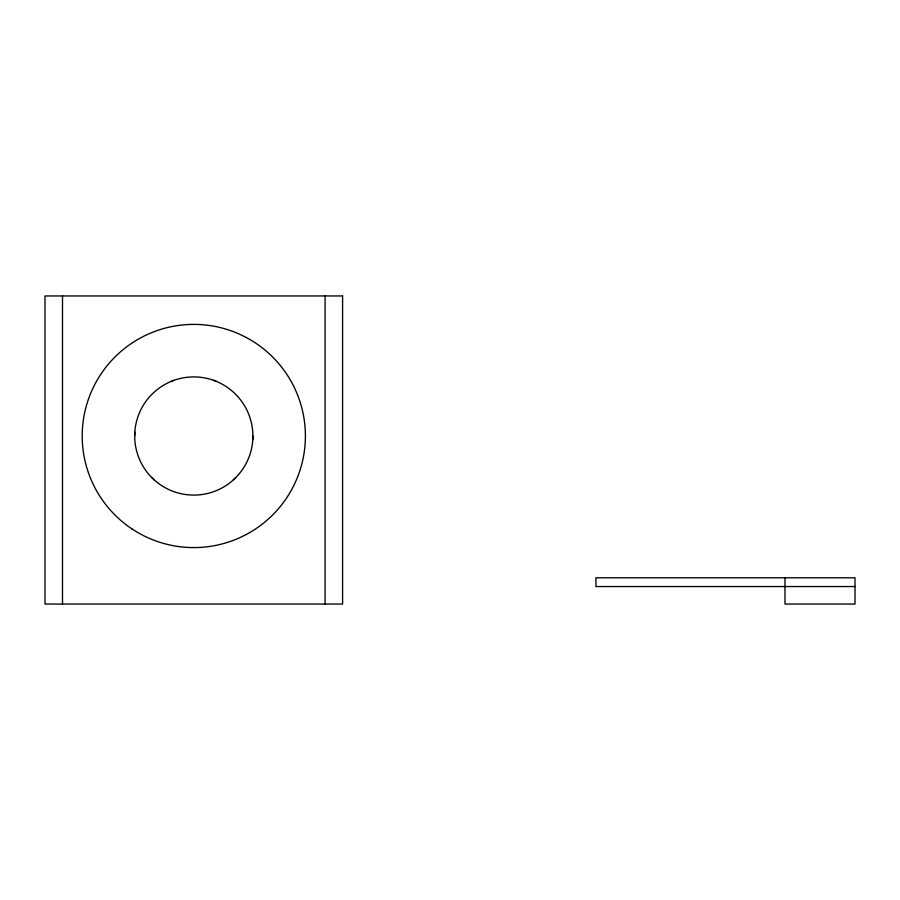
<?xml version="1.0" encoding="UTF-8"?>
<svg xmlns="http://www.w3.org/2000/svg" width="900" height="900" viewBox="0 0 900 900"><rect width="100%" height="100%" fill="white"/><g stroke="black" fill="none" stroke-linecap="round" stroke-linejoin="round"><path stroke-width="1.35" d="M134.719 435.994L134.843 432.135M252.754 439.864L252.877 435.994A59.096 59.096 0 0 0 164.25 384.817A59.096 59.096 0 0 0 164.25 487.181A59.096 59.096 0 0 0 252.9 435.994M233.179 480.037L235.586 477.787M171.18 381.397L174.105 380.295M855 586.541L595.924 586.541L595.924 577.789L855 577.789L855 604.046L784.98 604.046L784.98 577.789M213.491 380.295L216.416 381.397M152.01 477.787L154.406 480.037M325.091 295.954L325.091 604.046M62.505 295.954L62.505 604.046M342.596 295.954L45 295.954L45 604.046L342.596 604.046L342.596 295.954M131.794 528.784A111.6 111.6 0 0 0 305.156 443.295A111.6 111.6 0 0 0 144.439 335.902A111.6 111.6 0 0 0 131.794 528.784"/></g></svg>
